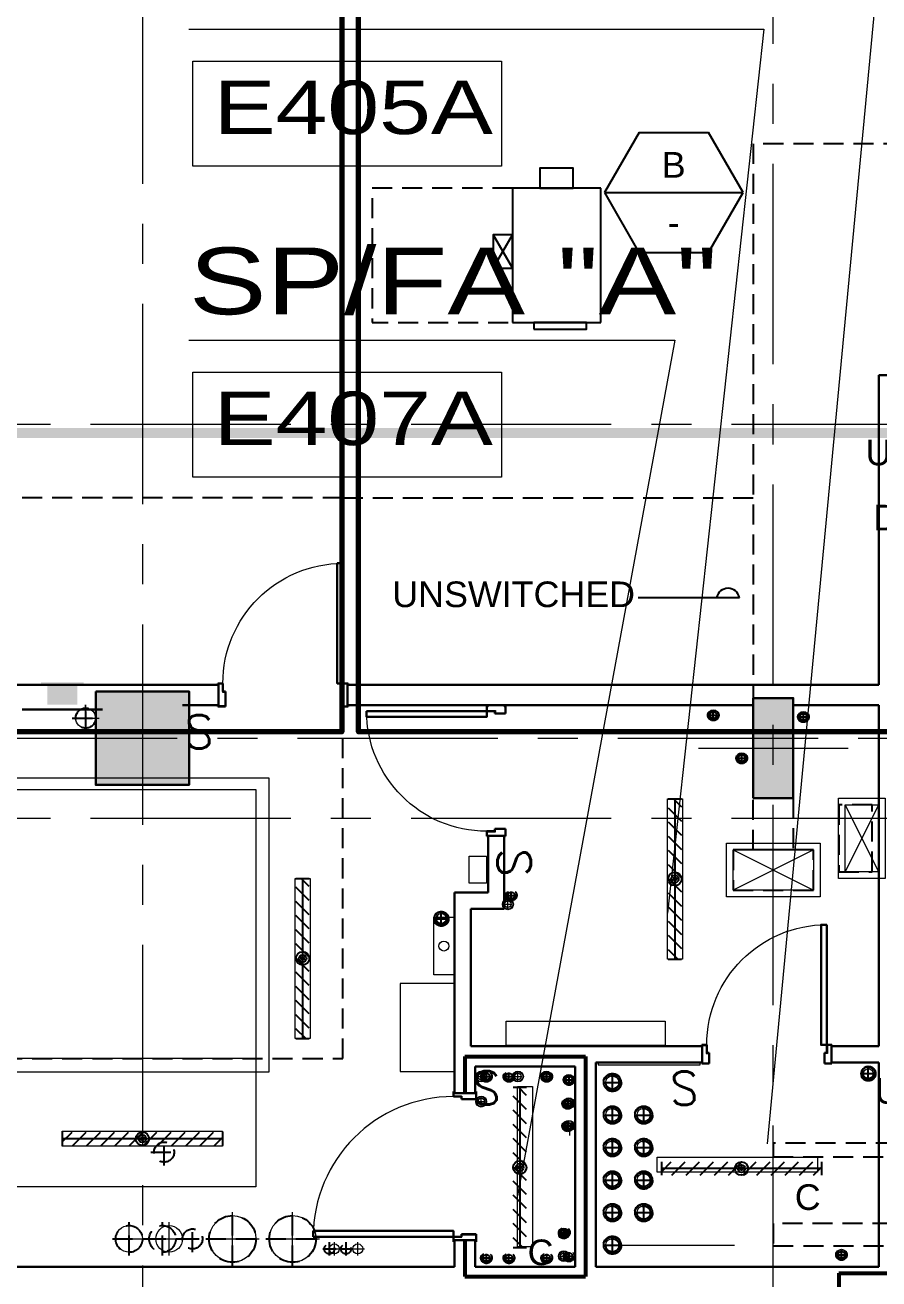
# Model space of a CAD drawing. Header units: inches. Extents: x -26500 to 0, y -3347 to 2257.
# Drawn here: x -23616.2 to -23360.4, y 765.2 to 1140.7 of the extents above; entities that cross this region are included whole.
import ezdxf
from ezdxf.enums import TextEntityAlignment as Align

# ---------------------------------------------------------------- set-up
doc = ezdxf.new("R2010")
doc.units = ezdxf.units.IN
doc.header["$LTSCALE"] = 48
doc.header["$MEASUREMENT"] = 0
for name, pattern in [('A104$0$CENTER', [2, 1.25, -0.25, 0.25, -0.25]), ('DASHED2', [0.375, 0.25, -0.125]), ('HIDDEN2', [0.1875, 0.125, -0.0625]), ('NB - 5th floor_plan$0$HIDDEN2', [0.1875, 0.125, -0.0625])]:
    doc.linetypes.add(name, pattern=pattern)
for name, color, linetype in [('A-Detl-Iden', 3, 'Continuous'), ('A104$0$A-ANNO-PATT-1-12', 8, 'Continuous'), ('A104$0$A-ANNO-PATT-1-5', 8, 'Continuous'), ('A104$0$A-AREA-IDEN', 8, 'Continuous'), ('A104$0$A-COLS-COL1-5', 8, 'Continuous'), ('A104$0$A-DOOR', 8, 'Continuous'), ('A104$0$A-DOOR-FRAM', 8, 'Continuous'), ('A104$0$A-EQPM-FEC', 8, 'Continuous'), ('A104$0$A-FLOR-CURB', 8, 'Continuous'), ('A104$0$A-FLOR-OPENING', 8, 'Continuous'), ('A104$0$A-FLOR-SLAB', 8, 'Continuous'), ('A104$0$A-FLOR-SLEEVE', 8, 'Continuous'), ('A104$0$A-GRID-COLS', 8, 'Continuous'), ('A104$0$A-GRID-GRDP0-15', 8, 'Continuous'), ('A104$0$A-PLYWOOD', 8, 'Continuous'), ('A104$0$A-WALL-FULL-INTR', 8, 'Continuous'), ('A104$0$bc104 - A-WALL-FIRE', 8, 'Continuous'), ('A104$0$E-POWER-PNL', 8, 'Continuous'), ('A104$0$E-RISER-SLEEVE', 8, 'Continuous'), ('A104$0$F-PROT-ALRM', 8, 'Continuous'), ('A104$0$M-CONC-PAD', 8, 'Continuous'), ('A104$0$M-HVAC', 8, 'Continuous'), ('A604$0$A-COLS-COL1-12', 8, 'Continuous'), ('A604$0$A-FLOR-OPENING', 8, 'Continuous'), ('A604$0$A-FLOR-SLEEVE', 8, 'Continuous'), ('A604$0$br604_br604 - E-Lite', 3, 'Continuous'), ('CLEAR', 1, 'HIDDEN2'), ('E-FIRE', 234, 'Continuous'), ('E-Lite', 53, 'Continuous'), ('E-Lite-Emer', 13, 'Continuous'), ('E-Lite-Swch @ 96', 53, 'Continuous'), ('E-Powr-Circ', 232, 'Continuous'), ('E-TEXT', 6, 'Continuous'), ('G-Anno', 6, 'Continuous'), ('HAEQUIP', 94, 'Continuous'), ('M-HVAC-blck', 6, 'Continuous'), ('M-HVAC-EQPM-FPTD', 94, 'Continuous'), ('M-HVAC-TEXT', 6, 'Continuous'), ('NB - 5th floor_plan$0$stcbeams', 1, 'NB - 5th floor_plan$0$HIDDEN2'), ('NB - 5th floor_plan$0$STCCOLS1', 1, 'NB - 5th floor_plan$0$HIDDEN2'), ('NB - 5th floor_plan$0$STDROPS', 1, 'NB - 5th floor_plan$0$HIDDEN2'), ('NB - 5th floor_plan$0$STSLABEDGE', 1, 'NB - 5th floor_plan$0$HIDDEN2'), ('NB - 5th floor_plan$0$STWETSTACK', 1, 'NB - 5th floor_plan$0$HIDDEN2'), ('XREF', 7, 'Continuous')]:
    doc.layers.add(name, color=color, linetype=linetype)
doc.layers.add('E-Fire-Covr', color=240, linetype='Continuous', lineweight=70, plot=False)
doc.styles.add('A104$0$Arial', font='arial.ttf', dxfattribs={"height": 0.076839})
doc.styles.add('A104$0$style-Arial', font='arial.ttf')
doc.styles.add('M08', font='arial.ttf', dxfattribs={"height": 7.68})
doc.styles.add('MAMEP ANNO', font='arial.ttf', dxfattribs={"height": 0.101562})
doc.styles.get("Standard").update_dxf_attribs({"font": 'simplex.shx'})

# ---------------------------------------------------------------- blocks, each defined once
blk = doc.blocks.new('A104')
at = {"layer": 'A104$0$A-EQPM-FEC', "lineweight": 13}
blk.add_hatch(color=256, dxfattribs=at).paths.add_polyline_path([(-23609.5236, 937.1574), (-23609.5236, 943.1574), (-23611.3986, 943.1574), (-23611.3986, 943.9074), (-23598.6486, 943.9074), (-23598.6486, 943.1574), (-23600.5236, 943.1574), (-23600.5236, 937.1574)])
at = {"layer": 'A104$0$A-ANNO-PATT-1-12', "lineweight": 30}
blk.add_solid([(-23386.0364, 909.1574), (-23386.0364, 939.1574), (-23398.0364, 909.1574), (-23398.0364, 939.1574)], dxfattribs=at)
at = {"layer": 'A104$0$A-ANNO-PATT-1-5', "lineweight": 30, "extrusion": (0, 0, -1)}
blk.add_solid([(23595.0236, 941.1574), (23567.0236, 941.1574), (23595.0236, 913.1574), (23567.0236, 913.1574)], dxfattribs=at)
at = {"layer": 'A104$0$A-AREA-IDEN', "lineweight": 13}
for p, q in [((-23567.0737, 1139.502, 0.2066), (-23410.8926, 1139.502, 0.2066)), ((-23567.0737, 1046.3437, 0.2066), (-23421.5321, 1046.3437, 0.2066))]:
    blk.add_line(p, q, dxfattribs=at)
at = {"layer": 'A104$0$A-AREA-IDEN', "lineweight": 0}
blk.add_line((-23421.5321, 1046.3437, 0.2066), (-23468.6698, 790.0692, 0.2066), dxfattribs=at)
at = {"layer": 'A104$0$A-AREA-IDEN', "lineweight": 0, "elevation": 0.2066, "flags": 128}
for points in [[(-23421.5321, 1233.5393), (-23353.4468, 1233.5393), (-23393.9075, 805.6001)], [(-23410.8926, 1139.502), (-23394.8812, 1139.5163), (-23423.755, 874.7674)]]:
    blk.add_lwpolyline(points, dxfattribs=at)
at = {"layer": 'A104$0$A-AREA-IDEN', "lineweight": 13}
for points in [[(-23565.8739, 1129.9853, 0.2066), (-23473.4359, 1129.9853, 0.2066), (-23473.4359, 1098.4557, 0.2066), (-23565.8739, 1098.4557, 0.2066)], [(-23565.8739, 1036.827, 0.2066), (-23473.4359, 1036.827, 0.2066), (-23473.4359, 1005.2975, 0.2066), (-23565.8739, 1005.2975, 0.2066)]]:
    blk.add_3dface(points, dxfattribs=at)
at = {"layer": 'A104$0$A-COLS-COL1-5', "lineweight": 30}
blk.add_3dface([(-23595.0236, 941.1574), (-23567.0236, 941.1574), (-23567.0236, 913.1574), (-23595.0236, 913.1574)], dxfattribs=at)
at = {"layer": 'A104$0$A-DOOR', "lineweight": 0, "extrusion": (0, 0, -1)}
for centre, start, end in [((23520.924, 943.5322), 0, 90), ((23477.8691, 935.2843), 270, 0), ((23375.9727, 835.2821), 0, 90)]:
    blk.add_arc(centre, 36, start, end, dxfattribs=at)
at = {"layer": 'A104$0$A-DOOR', "lineweight": 0}
blk.add_arc((-23487.8688, 777.7843), 42, 90, 180, dxfattribs=at)
at = {"layer": 'A104$0$A-DOOR', "lineweight": 30}
for points in [[(-23520.924, 979.5322), (-23522.674, 979.5322), (-23522.674, 943.5322), (-23520.924, 943.5322)], [(-23513.8691, 935.2843), (-23513.8691, 933.5343), (-23477.8691, 933.5343), (-23477.8691, 935.2843)], [(-23375.9727, 871.2821), (-23377.7227, 871.2821), (-23377.7227, 835.2821), (-23375.9727, 835.2821)], [(-23529.8688, 777.7843), (-23529.8688, 779.5343), (-23487.8688, 779.5343), (-23487.8688, 777.7843)]]:
    blk.add_3dface(points, dxfattribs=at)
at = {"layer": 'A104$0$A-DOOR-FRAM', "lineweight": 30}
for p, q in [((-23558.4253, 943.5324), (-23556.9243, 943.5324)), ((-23558.4253, 943.5324), (-23558.4253, 943.1574)), ((-23556.9243, 943.5324), (-23556.9243, 941.1102)), ((-23519.4234, 943.5324), (-23520.9243, 943.5324)), ((-23520.9243, 943.5324), (-23520.9243, 941.1102)), ((-23519.4234, 943.5324), (-23519.4234, 943.1574)), ((-23556.9243, 941.1102), (-23556.1739, 941.1102)), ((-23556.1739, 941.1102), (-23556.1739, 936.6574)), ((-23520.9243, 941.1102), (-23521.6748, 941.1102)), ((-23521.6748, 941.1102), (-23521.6748, 936.6574)), ((-23558.4253, 936.6574), (-23558.4253, 937.0324)), ((-23556.1739, 936.6574), (-23558.4253, 936.6574)), ((-23521.6748, 936.6574), (-23519.4234, 936.6574)), ((-23519.4234, 936.6574), (-23519.4234, 937.0324)), ((-23477.8693, 936.7849), (-23477.8693, 935.2839)), ((-23477.8693, 936.7849), (-23477.4943, 936.7849)), ((-23477.8693, 935.2839), (-23475.447, 935.2839)), ((-23475.447, 935.2839), (-23475.447, 934.5334)), ((-23472.2443, 936.7849), (-23472.6193, 936.7849)), ((-23472.2443, 934.5334), (-23472.2443, 936.7849)), ((-23475.447, 934.5334), (-23472.2443, 934.5334)), ((-23477.8693, 897.7829), (-23477.8693, 899.2839)), ((-23477.8693, 899.2839), (-23475.447, 899.2839)), ((-23477.8693, 897.7829), (-23477.4943, 897.7829)), ((-23475.447, 899.2839), (-23475.447, 900.0344)), ((-23475.447, 900.0344), (-23472.2443, 900.0344)), ((-23472.2443, 897.7829), (-23472.6193, 897.7829)), ((-23472.2443, 900.0344), (-23472.2443, 897.7829)), ((-23413.4741, 835.2822), (-23411.9731, 835.2822)), ((-23413.4741, 835.2822), (-23413.4741, 834.9072)), ((-23411.9731, 835.2822), (-23411.9731, 832.86)), ((-23374.4721, 835.2822), (-23375.9731, 835.2822)), ((-23375.9731, 835.2822), (-23375.9731, 832.86)), ((-23374.4721, 835.2822), (-23374.4721, 834.9072)), ((-23413.4741, 829.6605), (-23413.4741, 830.0355)), ((-23411.9731, 832.86), (-23411.2226, 832.86)), ((-23411.2226, 832.86), (-23411.2226, 829.6605)), ((-23375.9731, 832.86), (-23376.7236, 832.86)), ((-23376.7236, 832.86), (-23376.7236, 829.6572)), ((-23374.4721, 829.6572), (-23374.4721, 830.0322)), ((-23411.2226, 829.6605), (-23413.4741, 829.6605)), ((-23376.7236, 829.6572), (-23374.4721, 829.6572)), ((-23487.869, 821.2857), (-23487.869, 819.7847)), ((-23487.869, 821.2857), (-23487.494, 821.2857)), ((-23487.869, 819.7847), (-23485.4467, 819.7847)), ((-23485.4467, 819.7847), (-23485.4467, 819.0342)), ((-23485.4467, 819.0342), (-23480.994, 819.0342)), ((-23480.994, 821.2857), (-23481.369, 821.2857)), ((-23480.994, 819.0342), (-23480.994, 821.2857)), ((-23487.869, 776.2837), (-23487.869, 777.7847)), ((-23487.869, 777.7847), (-23485.4467, 777.7847)), ((-23485.4467, 777.7847), (-23485.4467, 778.5352)), ((-23485.4467, 778.5352), (-23480.994, 778.5352)), ((-23480.994, 778.5352), (-23480.994, 776.2837)), ((-23487.869, 776.2837), (-23487.494, 776.2837)), ((-23480.994, 776.2837), (-23481.369, 776.2837))]:
    blk.add_line(p, q, dxfattribs=at)
at = {"layer": 'A104$0$A-DOOR-FRAM', "lineweight": 13}
for p, q in [((-23558.4253, 943.1574), (-23558.2752, 943.1574)), ((-23558.2752, 943.3823), (-23557.0744, 943.3823)), ((-23558.2752, 943.3823), (-23558.2752, 943.1574)), ((-23557.0744, 943.3823), (-23557.0744, 940.9601)), ((-23519.5735, 943.3823), (-23520.7742, 943.3823)), ((-23520.7742, 943.3823), (-23520.7742, 940.9601)), ((-23519.5735, 943.3823), (-23519.5735, 943.1574)), ((-23519.4234, 943.1574), (-23519.5735, 943.1574)), ((-23557.0744, 940.9601), (-23556.324, 940.9601)), ((-23556.324, 940.9601), (-23556.324, 936.8075)), ((-23520.7742, 940.9601), (-23521.5247, 940.9601)), ((-23521.5247, 940.9601), (-23521.5247, 936.8075)), ((-23558.2752, 937.0324), (-23558.4253, 937.0324)), ((-23558.2752, 936.8075), (-23558.2752, 937.0324)), ((-23556.324, 936.8075), (-23558.2752, 936.8075)), ((-23521.5247, 936.8075), (-23519.5735, 936.8075)), ((-23519.5735, 936.8075), (-23519.5735, 937.0324)), ((-23519.5735, 937.0324), (-23519.4234, 937.0324)), ((-23477.7192, 936.6348), (-23477.7192, 935.434)), ((-23477.7192, 936.6348), (-23477.4943, 936.6348)), ((-23477.7192, 935.434), (-23475.2969, 935.434)), ((-23477.4943, 936.7849), (-23477.4943, 936.6348)), ((-23475.2969, 935.434), (-23475.2969, 934.6835)), ((-23472.6193, 936.6348), (-23472.6193, 936.7849)), ((-23472.3944, 936.6348), (-23472.6193, 936.6348)), ((-23472.3944, 934.6835), (-23472.3944, 936.6348)), ((-23475.2969, 934.6835), (-23472.3944, 934.6835)), ((-23477.7192, 897.933), (-23477.7192, 899.1338)), ((-23477.7192, 899.1338), (-23475.2969, 899.1338)), ((-23477.7192, 897.933), (-23477.4943, 897.933)), ((-23477.4943, 897.7829), (-23477.4943, 897.933)), ((-23475.2969, 899.1338), (-23475.2969, 899.8843)), ((-23475.2969, 899.8843), (-23472.3944, 899.8843)), ((-23472.3944, 897.933), (-23472.6193, 897.933)), ((-23472.6193, 897.933), (-23472.6193, 897.7829)), ((-23472.3944, 899.8843), (-23472.3944, 897.933)), ((-23413.4741, 834.9072), (-23413.324, 834.9072)), ((-23413.324, 835.1321), (-23412.1232, 835.1321)), ((-23413.324, 835.1321), (-23413.324, 834.9072)), ((-23412.1232, 835.1321), (-23412.1232, 832.7099)), ((-23374.6222, 835.1321), (-23375.823, 835.1321)), ((-23375.823, 835.1321), (-23375.823, 832.7099)), ((-23374.6222, 835.1321), (-23374.6222, 834.9072)), ((-23374.4721, 834.9072), (-23374.6222, 834.9072)), ((-23413.324, 830.0355), (-23413.4741, 830.0355)), ((-23413.324, 829.8106), (-23413.324, 830.0355)), ((-23412.1232, 832.7099), (-23411.3727, 832.7099)), ((-23411.3727, 832.7099), (-23411.3727, 829.8106)), ((-23375.823, 832.7099), (-23376.5735, 832.7099)), ((-23376.5735, 832.7099), (-23376.5735, 829.8073)), ((-23374.6222, 829.8073), (-23374.6222, 830.0322)), ((-23374.6222, 830.0322), (-23374.4721, 830.0322)), ((-23411.3727, 829.8106), (-23413.324, 829.8106)), ((-23376.5735, 829.8073), (-23374.6222, 829.8073)), ((-23487.7189, 821.1356), (-23487.7189, 819.9348)), ((-23487.7189, 821.1356), (-23487.494, 821.1356)), ((-23487.7189, 819.9348), (-23485.2966, 819.9348)), ((-23487.494, 821.2857), (-23487.494, 821.1356)), ((-23485.2966, 819.9348), (-23485.2966, 819.1843)), ((-23485.2966, 819.1843), (-23481.1441, 819.1843)), ((-23481.369, 821.1356), (-23481.369, 821.2857)), ((-23481.1441, 821.1356), (-23481.369, 821.1356)), ((-23481.1441, 819.1843), (-23481.1441, 821.1356)), ((-23487.7189, 776.4338), (-23487.7189, 777.6346)), ((-23487.7189, 777.6346), (-23485.2966, 777.6346)), ((-23485.2966, 777.6346), (-23485.2966, 778.3851)), ((-23485.2966, 778.3851), (-23481.1441, 778.3851)), ((-23481.1441, 778.3851), (-23481.1441, 776.4338)), ((-23487.7189, 776.4338), (-23487.494, 776.4338)), ((-23487.494, 776.2837), (-23487.494, 776.4338)), ((-23481.1441, 776.4338), (-23481.369, 776.4338)), ((-23481.369, 776.4338), (-23481.369, 776.2837))]:
    blk.add_line(p, q, dxfattribs=at)
at = {"layer": 'A104$0$A-EQPM-FEC', "lineweight": 13}
blk.add_line((-23598.6486, 943.1574), (-23611.3986, 943.1574), dxfattribs=at)
at = {"layer": 'A104$0$A-FLOR-CURB', "lineweight": 0}
for points in [[(-23372.5236, 909.1574), (-23358.5236, 909.1574), (-23358.5236, 885.1574), (-23372.5236, 885.1574)], [(-23406.0337, 895.6574), (-23378.0337, 895.6574), (-23378.0337, 879.6574), (-23406.0337, 879.6574)]]:
    blk.add_3dface(points, dxfattribs=at)
at = {"layer": 'A104$0$A-FLOR-OPENING', "lineweight": 0}
for points in [[(-23370.5236, 907.1574), (-23360.5236, 907.1574), (-23360.5236, 887.1574), (-23370.5236, 887.1574)], [(-23404.0337, 893.6574), (-23380.0337, 893.6574), (-23380.0337, 881.6574), (-23404.0337, 881.6574)]]:
    blk.add_3dface(points, dxfattribs=at)
at = {"layer": 'A104$0$A-FLOR-SLAB', "lineweight": 0}
for p, q in [((-23370.5236, 907.1574), (-23360.5236, 887.1574)), ((-23360.5236, 907.1574), (-23370.5236, 887.1574)), ((-23404.0337, 893.6574), (-23380.0337, 881.6574)), ((-23380.0337, 893.6574), (-23404.0337, 881.6574))]:
    blk.add_line(p, q, dxfattribs=at)
at = {"layer": 'A104$0$A-FLOR-SLEEVE', "lineweight": 0}
for p, q in [((-23598.0236, 929.1574), (-23598.0236, 937.1574)), ((-23602.0236, 933.1574), (-23594.0236, 933.1574)), ((-23554.0236, 769.1574), (-23554.0236, 785.1574)), ((-23536.0236, 769.1574), (-23536.0236, 785.1574)), ((-23585.0236, 772.1574), (-23585.0236, 782.1574)), ((-23573.0236, 772.1574), (-23573.0236, 782.1574)), ((-23590.0236, 777.1574), (-23580.0236, 777.1574)), ((-23578.0236, 777.1574), (-23568.0236, 777.1574)), ((-23562.0236, 777.1574), (-23546.0236, 777.1574)), ((-23544.0236, 777.1574), (-23528.0236, 777.1574)), ((-23525.5236, 774.1574), (-23521.5236, 774.1574)), ((-23523.5236, 772.1574), (-23523.5236, 776.1574)), ((-23518.5236, 774.1574), (-23514.5236, 774.1574)), ((-23516.5236, 772.1574), (-23516.5236, 776.1574))]:
    blk.add_line(p, q, dxfattribs=at)
at = {"layer": 'A104$0$A-FLOR-SLEEVE', "lineweight": 13}
for centre, radius in [((-23598.0236, 933.1574), 3), ((-23554.0236, 777.1574), 7), ((-23536.0236, 777.1574), 7), ((-23585.0236, 777.1574), 4), ((-23573.0236, 777.1574), 4), ((-23523.5236, 774.1574), 1.5), ((-23516.5236, 774.1574), 1.5)]:
    blk.add_circle(centre, radius, dxfattribs=at)
at = {"layer": 'A104$0$A-GRID-COLS', "lineweight": 0}
blk.add_line((-23414.4628, 924.1574), (-23369.61, 924.1574), dxfattribs=at)
at = {"layer": 'A104$0$A-GRID-GRDP0-15', "linetype": 'A104$0$CENTER', "lineweight": 0}
for p, q in [((-23581.0236, 2113.2362), (-23581.0236, -676.9052)), ((-23392.0337, 367.1574), (-23392.0337, 2113.2362)), ((-23884.5631, 1021.1697), (-20452.7577, 1021.1697)), ((-24110.5721, 927.1574), (-20437.5384, 927.1574)), ((-23884.5631, 903.1574), (-20364.9322, 903.1574))]:
    blk.add_line(p, q, dxfattribs=at)
at = {"layer": 'A104$0$A-GRID-GRDP0-15', "lineweight": 0, "flags": 128}
blk.add_lwpolyline([(-23440.2367, 775.2725), (-23438.2367, 775.2725), (-23403.6996, 775.2725)], dxfattribs=at)
at = {"layer": 'A104$0$A-PLYWOOD', "lineweight": 13}
blk.add_3dface([(-23444.5368, 829.2876), (-23413.9273, 829.2876), (-23413.9273, 830.0376), (-23444.5368, 830.0376)], dxfattribs=at)
at = {"layer": 'A104$0$A-WALL-FULL-INTR', "lineweight": 30}
for p, q in [((-23360.3986, 1035.9197), (-23360.3986, 943.1574)), ((-23360.3986, 1035.9197), (-23352.2736, 1035.9197)), ((-23558.2752, 943.1574), (-23747.301, 943.1574)), ((-23558.2752, 937.0324), (-23558.2752, 943.1574)), ((-23360.3986, 943.1574), (-23519.5735, 943.1574)), ((-23519.5735, 937.0324), (-23519.5735, 943.1574)), ((-23593.0238, 935.7824), (-23617.0236, 935.7824)), ((-23558.2752, 937.0324), (-23569.0238, 937.0324)), ((-23398.0364, 937.0324), (-23519.5735, 937.0324)), ((-23360.3986, 937.0324), (-23386.0364, 937.0324)), ((-23360.3986, 937.0324), (-23360.3986, 834.9075)), ((-23477.4943, 897.933), (-23477.4943, 880.9216)), ((-23472.6193, 897.933), (-23477.4943, 897.933)), ((-23472.6193, 897.933), (-23472.6193, 876.0466)), ((-23477.4943, 880.9216), (-23487.4943, 880.9216)), ((-23487.4943, 880.9216), (-23487.4943, 820.7857)), ((-23482.6222, 876.0466), (-23482.6222, 834.9097)), ((-23472.6193, 876.0466), (-23482.6222, 876.0466)), ((-23413.324, 834.9097), (-23482.6222, 834.9097)), ((-23413.324, 830.0376), (-23413.324, 834.9097)), ((-23360.3986, 834.9075), (-23374.6222, 834.9088)), ((-23374.6222, 830.0341), (-23374.6222, 834.9088)), ((-23445.237, 768.7847), (-23445.2367, 830.0376)), ((-23413.324, 830.0376), (-23445.2367, 830.0376)), ((-23360.3986, 830.0294), (-23374.6222, 830.0341)), ((-23360.3986, 830.0294), (-23360.3986, 768.7847)), ((-23451.3619, 828.7847), (-23481.369, 828.7847)), ((-23481.369, 828.7847), (-23481.369, 820.7857)), ((-23451.3619, 769.2682), (-23451.3617, 828.7847)), ((-23487.4943, 820.7857), (-23481.369, 820.7857)), ((-23451.3619, 777.4657), (-23451.3619, 768.7847)), ((-23487.4943, 776.7837), (-23487.4943, 768.7847)), ((-23487.4943, 776.7837), (-23481.369, 776.7837)), ((-23481.369, 776.7837), (-23481.369, 768.7847)), ((-23487.4943, 768.7847), (-23720.6913, 768.7847)), ((-23451.3619, 768.7847), (-23481.369, 768.7847)), ((-23445.2369, 768.7847), (-23360.3986, 768.7847))]:
    blk.add_line(p, q, dxfattribs=at)
at = {"layer": 'A104$0$bc104 - A-WALL-FIRE', "lineweight": 53}
for p, q in [((-23484.4316, 831.8462), (-23448.2994, 831.8462)), ((-23484.4316, 831.8462), (-23484.4316, 820.7857)), ((-23448.2994, 831.8462), (-23448.2994, 765.8991)), ((-23484.4316, 776.7837), (-23484.4316, 765.8991)), ((-23372.3534, 766.9097), (-23372.3534, 716.5705)), ((-23372.3534, 766.9097), (-23351.8884, 766.9097)), ((-23484.4316, 765.8991), (-23448.2994, 765.8991))]:
    blk.add_line(p, q, dxfattribs=at)
at = {"layer": 'A104$0$E-POWER-PNL', "lineweight": 13}
blk.add_3dface([(-23424.4012, 835.1213), (-23472.0237, 835.1213), (-23472.0237, 842.3765), (-23424.4012, 842.3765)], dxfattribs=at)
at = {"layer": 'A104$0$E-RISER-SLEEVE', "lineweight": 0}
for p, q in [((-23410.0128, 932.8459), (-23410.0128, 935.219)), ((-23411.1994, 934.0324), (-23408.8263, 934.0324)), ((-23384.1994, 933.5324), (-23381.8263, 933.5324)), ((-23383.0128, 932.3459), (-23383.0128, 934.719)), ((-23402.6779, 921.1574), (-23400.3048, 921.1574)), ((-23401.4914, 919.9709), (-23401.4914, 922.3439)), ((-23491.5354, 871.1574), (-23491.5354, 875.1574)), ((-23472.722, 877.4074), (-23470.3489, 877.4074)), ((-23471.5354, 876.2209), (-23471.5354, 878.5939)), ((-23493.5354, 873.1574), (-23489.5354, 873.1574)), ((-23479.5354, 824.6076), (-23479.5354, 826.9807)), ((-23468.5354, 824.6076), (-23468.5354, 826.9807)), ((-23460.0354, 824.6076), (-23460.0354, 826.9807)), ((-23440.2367, 821.5225), (-23440.2367, 826.5225)), ((-23365.5802, 826.6672), (-23361.5802, 826.6672)), ((-23363.5802, 824.6672), (-23363.5802, 828.6672)), ((-23480.722, 825.7941), (-23478.3489, 825.7941)), ((-23469.722, 825.7941), (-23467.3489, 825.7941)), ((-23461.222, 825.7941), (-23458.8489, 825.7941)), ((-23454.472, 824.7941), (-23452.0989, 824.7941)), ((-23453.2854, 823.6076), (-23453.2854, 825.9807)), ((-23442.7367, 824.0225), (-23437.7367, 824.0225)), ((-23479.5354, 817.1076), (-23479.5354, 819.4807)), ((-23453.2854, 816.6076), (-23453.2854, 818.9807)), ((-23480.722, 818.2941), (-23478.3489, 818.2941)), ((-23454.472, 817.7941), (-23452.0989, 817.7941)), ((-23440.2367, 811.7725), (-23440.2367, 816.7725)), ((-23430.8617, 811.7725), (-23430.8617, 816.7725)), ((-23453.2854, 809.8576), (-23453.2854, 812.2307)), ((-23442.7367, 814.2725), (-23437.7367, 814.2725)), ((-23433.3617, 814.2725), (-23428.3617, 814.2725)), ((-23454.472, 811.0441), (-23452.0989, 811.0441)), ((-23442.7367, 804.5225), (-23437.7367, 804.5225)), ((-23440.2367, 802.0225), (-23440.2367, 807.0225)), ((-23433.3617, 804.5225), (-23428.3617, 804.5225)), ((-23430.8617, 802.0225), (-23430.8617, 807.0225)), ((-23440.2367, 792.2725), (-23440.2367, 797.2725)), ((-23430.8617, 792.2725), (-23430.8617, 797.2725)), ((-23442.7367, 794.7725), (-23437.7367, 794.7725)), ((-23433.3617, 794.7725), (-23428.3617, 794.7725)), ((-23442.7367, 785.0225), (-23437.7367, 785.0225)), ((-23440.2367, 782.5225), (-23440.2367, 787.5225)), ((-23433.3617, 785.0225), (-23428.3617, 785.0225)), ((-23430.8617, 782.5225), (-23430.8617, 787.5225)), ((-23455.972, 778.7479), (-23453.5989, 778.7479)), ((-23454.7854, 777.5614), (-23454.7854, 779.9345)), ((-23440.2367, 772.7725), (-23440.2367, 777.7725)), ((-23442.7367, 775.2725), (-23437.7367, 775.2725)), ((-23455.972, 771.9979), (-23453.5989, 771.9979)), ((-23454.7854, 770.8114), (-23454.7854, 773.1845)), ((-23372.7982, 772.4074), (-23370.4252, 772.4074)), ((-23371.6117, 771.2209), (-23371.6117, 773.5939))]:
    blk.add_line(p, q, dxfattribs=at)
for centre, radius in [((-23410.0128, 934.0324), 1.6299), ((-23410.0128, 934.0324), 1.4533), ((-23383.0128, 933.5324), 1.6299), ((-23383.0128, 933.5324), 1.4533), ((-23401.4914, 921.1574), 1.6299), ((-23401.4914, 921.1574), 1.4533), ((-23471.5354, 877.4074), 1.6299), ((-23471.5354, 877.4074), 1.4533), ((-23491.5354, 873.1574), 2.187), ((-23491.5354, 873.1574), 2.0118), ((-23479.5354, 825.7941), 1.6299), ((-23479.5354, 825.7941), 1.4533), ((-23468.5354, 825.7941), 1.6299), ((-23468.5354, 825.7941), 1.4533), ((-23460.0354, 825.7941), 1.6299), ((-23460.0354, 825.7941), 1.4533), ((-23453.2854, 824.7941), 1.6299), ((-23440.2367, 824.0225), 2.685), ((-23440.2367, 824.0225), 2.5217), ((-23363.5802, 826.6672), 2.187), ((-23363.5802, 826.6672), 2.0118), ((-23453.2854, 824.7941), 1.4533), ((-23479.5354, 818.2941), 1.6299), ((-23479.5354, 818.2941), 1.4533), ((-23453.2854, 817.7941), 1.6299), ((-23453.2854, 817.7941), 1.4533), ((-23440.2367, 814.2725), 2.685), ((-23440.2367, 814.2725), 2.5217), ((-23430.8617, 814.2725), 2.685), ((-23430.8617, 814.2725), 2.5217), ((-23453.2854, 811.0441), 1.6299), ((-23453.2854, 811.0441), 1.4533), ((-23440.2367, 804.5225), 2.685), ((-23440.2367, 804.5225), 2.5217), ((-23430.8617, 804.5225), 2.685), ((-23430.8617, 804.5225), 2.5217), ((-23440.2367, 794.7725), 2.685), ((-23440.2367, 794.7725), 2.5217), ((-23430.8617, 794.7725), 2.685), ((-23430.8617, 794.7725), 2.5217), ((-23440.2367, 785.0225), 2.685), ((-23440.2367, 785.0225), 2.5217), ((-23430.8617, 785.0225), 2.685), ((-23430.8617, 785.0225), 2.5217), ((-23454.7854, 778.7479), 1.6299), ((-23454.7854, 778.7479), 1.4533), ((-23440.2367, 775.2725), 2.685), ((-23440.2367, 775.2725), 2.5217), ((-23371.6117, 772.4074), 1.6299), ((-23371.6117, 772.4074), 1.4533), ((-23454.7854, 771.9979), 1.6299), ((-23454.7854, 771.9979), 1.4533)]:
    blk.add_circle(centre, radius, dxfattribs=at)
at = {"layer": 'A104$0$E-RISER-SLEEVE', "lineweight": 13}
for centre, radius in [((-23410.0128, 934.0324), 1), ((-23383.0128, 933.5324), 1), ((-23401.4914, 921.1574), 1), ((-23471.5354, 877.4074), 1), ((-23491.5354, 873.1574), 1.5), ((-23479.5354, 825.7941), 1), ((-23468.5354, 825.7941), 1), ((-23460.0354, 825.7941), 1), ((-23363.5802, 826.6672), 1.5), ((-23453.2854, 824.7941), 1), ((-23440.2367, 824.0225), 2), ((-23479.5354, 818.2941), 1), ((-23453.2854, 817.7941), 1), ((-23440.2367, 814.2725), 2), ((-23430.8617, 814.2725), 2), ((-23453.2854, 811.0441), 1), ((-23440.2367, 804.5225), 2), ((-23430.8617, 804.5225), 2), ((-23440.2367, 794.7725), 2), ((-23430.8617, 794.7725), 2), ((-23440.2367, 785.0225), 2), ((-23430.8617, 785.0225), 2), ((-23454.7854, 778.7479), 1), ((-23440.2367, 775.2725), 2), ((-23454.7854, 771.9979), 1), ((-23371.6117, 772.4074), 1)]:
    blk.add_circle(centre, radius, dxfattribs=at)
at = {"layer": 'A104$0$F-PROT-ALRM', "lineweight": 0}
blk.add_line((-23453.0352, 809.5873), (-23453.0352, 808.1783), dxfattribs=at)
at = {"layer": 'A104$0$M-CONC-PAD', "lineweight": 0}
blk.add_3dface([(-23543.0824, 915.1574), (-23742.0824, 915.1574), (-23742.0824, 827.1574), (-23543.0824, 827.1574)], dxfattribs=at)
at = {"layer": 'A104$0$M-HVAC', "lineweight": 0}
for p, q in [((-23547.0824, 831.1574), (-23547.0824, 792.8039)), ((-23547.0824, 792.8039), (-23737.6534, 792.8039))]:
    blk.add_line(p, q, dxfattribs=at)
blk.add_circle((-23490.7134, 864.8918), 1.5, dxfattribs=at)
at = {"layer": 'A104$0$M-HVAC', "lineweight": 13}
for points in [[(-23737.6534, 911.8039), (-23547.0824, 911.8039), (-23547.0824, 831.1574), (-23737.6534, 831.1574)], [(-23487.5364, 853.6762), (-23503.8364, 853.6762), (-23503.8364, 827.2762), (-23487.5364, 827.2762)]]:
    blk.add_3dface(points, dxfattribs=at)
at = {"layer": 'A104$0$M-HVAC', "lineweight": 0}
for points in [[(-23483.1732, 891.8153), (-23477.9232, 891.8153), (-23477.9232, 883.6903), (-23483.1732, 883.6903)], [(-23493.7134, 873.4876), (-23487.7134, 873.4876), (-23487.7134, 856.296), (-23493.7134, 856.296)]]:
    blk.add_3dface(points, dxfattribs=at)
at = {"layer": 'A104$0$A-AREA-IDEN', "lineweight": 13, "style": 'A104$0$style-Arial', "width": 1.246875}
for s, p in [('E405A', (-23559.6898, 1108.0985, 0.2066)), ('E407A', (-23559.6898, 1014.9402, 0.2066))]:
    blk.add_text(s, height=16, dxfattribs=at).set_placement(p)
at = {"layer": 'A104$0$A-AREA-IDEN', "lineweight": 13, "insert": (-23567.0747, 1053.8227, 0.2066), "char_height": 19.999996, "attachment_point": 7, "line_spacing_factor": 0.6, "style": 'A104$0$Arial'}
blk.add_mtext('\\H1x;\\W1.24688;SP/FA "A"', dxfattribs=at)
blk = doc.blocks.new('NB - 5th floor_plan')
at = {"layer": 'NB - 5th floor_plan$0$stcbeams', "color": 1, "linetype": 'NB - 5th floor_plan$0$HIDDEN2'}
blk.add_lwpolyline([(-23398.0364, 909.1574), (-23386.0364, 909.1574), (-23386.0364, 893.6574), (-23398.0364, 893.6574)], close=True, dxfattribs=at)
for points in [[(-23355.352, 805.7948), (-23392.0739, 805.7948), (-23392.0739, 801.7732), (-23232.2736, 801.7732)], [(-23212.2736, 781.7732), (-23392.0337, 781.7732), (-23392.0337, 775.0729), (-23212.2736, 775.0729)]]:
    blk.add_lwpolyline(points, dxfattribs=at)
at = {"layer": 'NB - 5th floor_plan$0$STCCOLS1', "color": 1, "linetype": 'NB - 5th floor_plan$0$HIDDEN2'}
for points in [[(-23595.0236, 941.1574), (-23567.0236, 941.1574), (-23567.0236, 913.1574), (-23595.0236, 913.1574)], [(-23398.0364, 909.1574), (-23386.0364, 909.1574), (-23386.0364, 939.1574), (-23398.0364, 939.1574)]]:
    blk.add_lwpolyline(points, close=True, dxfattribs=at)
at = {"layer": 'NB - 5th floor_plan$0$STDROPS', "color": 1, "linetype": 'NB - 5th floor_plan$0$HIDDEN2'}
for p, q in [((-23137.0236, 1105.1697), (-23398.0364, 1105.1697)), ((-23398.0364, 1105.1697), (-23398.0364, 939.162)), ((-23521.0236, 999.1574), (-23397.4112, 999.1574))]:
    blk.add_line(p, q, dxfattribs=at)
blk.add_lwpolyline([(-23641.0236, 831.1574), (-23521.0236, 831.1574), (-23521.0236, 999.1574), (-23641.0236, 999.1574)], close=True, dxfattribs=at)
at = {"layer": 'NB - 5th floor_plan$0$STSLABEDGE', "color": 1, "linetype": 'NB - 5th floor_plan$0$HIDDEN2'}
for points in [[(-23372.3986, 887.1574), (-23362.3986, 887.1574), (-23362.3986, 907.1574), (-23372.3986, 907.1574)], [(-23380.0337, 893.6574), (-23404.0337, 893.6574), (-23404.0337, 881.6574), (-23380.0337, 881.6574)]]:
    blk.add_lwpolyline(points, close=True, dxfattribs=at)
at = {"layer": 'NB - 5th floor_plan$0$STWETSTACK', "color": 1, "linetype": 'NB - 5th floor_plan$0$HIDDEN2'}
for p, q in [((-23598.0223, 929.1568, -0.0063), (-23598.0223, 937.1568, -0.0063)), ((-23410.0115, 932.8453, -0.0063), (-23410.0115, 935.2184, -0.0063)), ((-23602.0223, 933.1568, -0.0063), (-23594.0223, 933.1568, -0.0063)), ((-23411.198, 934.0318, -0.0063), (-23408.8249, 934.0318, -0.0063)), ((-23384.198, 933.5318, -0.0063), (-23381.8249, 933.5318, -0.0063)), ((-23383.0115, 932.3453, -0.0063), (-23383.0115, 934.7184, -0.0063)), ((-23402.6765, 921.1568, -0.0063), (-23400.3035, 921.1568, -0.0063)), ((-23401.49, 919.9703, -0.0063), (-23401.49, 922.3433, -0.0063)), ((-23471.7131, 880.046, -0.0063), (-23469.3401, 880.046, -0.0063)), ((-23470.5266, 878.8595, -0.0063), (-23470.5266, 881.2326, -0.0063)), ((-23493.4924, 873.0318, -0.0063), (-23489.4924, 873.0318, -0.0063)), ((-23491.4924, 871.0318, -0.0063), (-23491.4924, 875.0318, -0.0063)), ((-23477.9788, 824.607, -0.0063), (-23477.9788, 826.9801, -0.0063)), ((-23471.2107, 824.607, -0.0063), (-23471.2107, 826.9801, -0.0063)), ((-23459.9115, 824.607, -0.0063), (-23459.9115, 826.9801, -0.0063)), ((-23440.2353, 821.5219, -0.0063), (-23440.2353, 826.5219, -0.0063)), ((-23365.5788, 826.6666, -0.0063), (-23361.5788, 826.6666, -0.0063)), ((-23363.5788, 824.6666, -0.0063), (-23363.5788, 828.6666, -0.0063)), ((-23479.1654, 825.7935, -0.0063), (-23476.7923, 825.7935, -0.0063)), ((-23472.3972, 825.7935, -0.0063), (-23470.0242, 825.7935, -0.0063)), ((-23461.098, 825.7935, -0.0063), (-23458.725, 825.7935, -0.0063)), ((-23454.3972, 824.8201, -0.0063), (-23452.0242, 824.8201, -0.0063)), ((-23453.2107, 823.6336, -0.0063), (-23453.2107, 826.0066, -0.0063)), ((-23442.7353, 824.0219, -0.0063), (-23437.7353, 824.0219, -0.0063)), ((-23453.6202, 816.5233, -0.0063), (-23453.6202, 818.8964, -0.0063)), ((-23454.8067, 817.7099, -0.0063), (-23452.4336, 817.7099, -0.0063)), ((-23440.2353, 811.7719, -0.0063), (-23440.2353, 816.7719, -0.0063)), ((-23430.8603, 811.7719, -0.0063), (-23430.8603, 816.7719, -0.0063)), ((-23453.6202, 809.8226, -0.0063), (-23453.6202, 812.1956, -0.0063)), ((-23442.7353, 814.2719, -0.0063), (-23437.7353, 814.2719, -0.0063)), ((-23433.3603, 814.2719, -0.0063), (-23428.3603, 814.2719, -0.0063)), ((-23454.8067, 811.0091, -0.0063), (-23452.4336, 811.0091, -0.0063)), ((-23574.5223, 799.1568, -0.0063), (-23574.5223, 807.1568, -0.0063)), ((-23442.7353, 804.5219, -0.0063), (-23437.7353, 804.5219, -0.0063)), ((-23440.2353, 802.0219, -0.0063), (-23440.2353, 807.0219, -0.0063)), ((-23433.3603, 804.5219, -0.0063), (-23428.3603, 804.5219, -0.0063)), ((-23430.8603, 802.0219, -0.0063), (-23430.8603, 807.0219, -0.0063)), ((-23578.5223, 803.1568, -0.0063), (-23570.5223, 803.1568, -0.0063)), ((-23440.2353, 792.2719, -0.0063), (-23440.2353, 797.2719, -0.0063)), ((-23430.8603, 792.2719, -0.0063), (-23430.8603, 797.2719, -0.0063)), ((-23442.7353, 794.7719, -0.0063), (-23437.7353, 794.7719, -0.0063)), ((-23433.3603, 794.7719, -0.0063), (-23428.3603, 794.7719, -0.0063)), ((-23554.0223, 769.1568, -0.0063), (-23554.0223, 785.1568, -0.0063)), ((-23536.0223, 769.1568, -0.0063), (-23536.0223, 785.1568, -0.0063)), ((-23442.7353, 785.0219, -0.0063), (-23437.7353, 785.0219, -0.0063)), ((-23440.2353, 782.5219, -0.0063), (-23440.2353, 787.5219, -0.0063)), ((-23433.3603, 785.0219, -0.0063), (-23428.3603, 785.0219, -0.0063)), ((-23430.8603, 782.5219, -0.0063), (-23430.8603, 787.5219, -0.0063)), ((-23585.0223, 772.1568, -0.0063), (-23585.0223, 782.1568, -0.0063)), ((-23575.0223, 772.1568, -0.0063), (-23575.0223, 782.1568, -0.0063)), ((-23566.0223, 773.1568, -0.0063), (-23566.0223, 781.1568, -0.0063)), ((-23455.7968, 779.1076, -0.0063), (-23453.4238, 779.1076, -0.0063)), ((-23454.6103, 777.921, -0.0063), (-23454.6103, 780.2941, -0.0063)), ((-23440.2353, 772.7719, -0.0063), (-23440.2353, 777.7719, -0.0063)), ((-23590.0223, 777.1568, -0.0063), (-23580.0223, 777.1568, -0.0063)), ((-23580.0223, 777.1568, -0.0063), (-23570.0223, 777.1568, -0.0063)), ((-23570.0223, 777.1568, -0.0063), (-23562.0223, 777.1568, -0.0063)), ((-23562.0223, 777.1568, -0.0063), (-23546.0223, 777.1568, -0.0063)), ((-23544.0223, 777.1568, -0.0063), (-23528.0223, 777.1568, -0.0063)), ((-23527.0223, 774.1568, -0.0063), (-23523.0223, 774.1568, -0.0063)), ((-23525.0223, 772.1568, -0.0063), (-23525.0223, 776.1568, -0.0063)), ((-23522.0223, 774.1568, -0.0063), (-23518.0223, 774.1568, -0.0063)), ((-23520.0223, 772.1568, -0.0063), (-23520.0223, 776.1568, -0.0063)), ((-23442.7353, 775.2719, -0.0063), (-23437.7353, 775.2719, -0.0063)), ((-23479.1654, 771.4648, -0.0063), (-23476.7923, 771.4648, -0.0063)), ((-23477.9788, 770.2783, -0.0063), (-23477.9788, 772.6514, -0.0063)), ((-23472.3972, 771.4648, -0.0063), (-23470.0242, 771.4648, -0.0063)), ((-23471.2107, 770.2783, -0.0063), (-23471.2107, 772.6514, -0.0063)), ((-23461.098, 771.4648, -0.0063), (-23458.725, 771.4648, -0.0063)), ((-23459.9115, 770.2783, -0.0063), (-23459.9115, 772.6514, -0.0063)), ((-23454.3972, 771.9973, -0.0063), (-23452.0242, 771.9973, -0.0063)), ((-23453.2107, 770.8108, -0.0063), (-23453.2107, 773.1839, -0.0063)), ((-23372.7968, 772.4068, -0.0063), (-23370.4238, 772.4068, -0.0063)), ((-23371.6103, 771.2202, -0.0063), (-23371.6103, 773.5933, -0.0063))]:
    blk.add_line(p, q, dxfattribs=at)
for centre, radius in [((-23598.0223, 933.1568, -0.0063), 3), ((-23410.0115, 934.0318, -0.0063), 1.6299), ((-23410.0115, 934.0318, -0.0063), 1.4533), ((-23410.0115, 934.0318, -0.0063), 1), ((-23383.0115, 933.5318, -0.0063), 1.6299), ((-23383.0115, 933.5318, -0.0063), 1.4533), ((-23383.0115, 933.5318, -0.0063), 1), ((-23401.49, 921.1568, -0.0063), 1.6299), ((-23401.49, 921.1568, -0.0063), 1.4533), ((-23401.49, 921.1568, -0.0063), 1), ((-23470.5266, 880.046, -0.0063), 1.6299), ((-23470.5266, 880.046, -0.0063), 1.4533), ((-23470.5266, 880.046, -0.0063), 1), ((-23491.4924, 873.0318, -0.0063), 2.187), ((-23491.4924, 873.0318, -0.0063), 2.0118), ((-23491.4924, 873.0318, -0.0063), 1.5), ((-23477.9788, 825.7935, -0.0063), 1.6299), ((-23477.9788, 825.7935, -0.0063), 1.4533), ((-23477.9788, 825.7935, -0.0063), 1), ((-23471.2107, 825.7935, -0.0063), 1.6299), ((-23471.2107, 825.7935, -0.0063), 1.4533), ((-23471.2107, 825.7935, -0.0063), 1), ((-23459.9115, 825.7935, -0.0063), 1.6299), ((-23459.9115, 825.7935, -0.0063), 1.4533), ((-23459.9115, 825.7935, -0.0063), 1), ((-23453.2107, 824.8201, -0.0063), 1.6299), ((-23453.2107, 824.8201, -0.0063), 1.4533), ((-23440.2353, 824.0219, -0.0063), 2.685), ((-23440.2353, 824.0219, -0.0063), 2.5217), ((-23363.5788, 826.6666, -0.0063), 2.187), ((-23363.5788, 826.6666, -0.0063), 2.0118), ((-23363.5788, 826.6666, -0.0063), 1.5), ((-23453.2107, 824.8201, -0.0063), 1), ((-23440.2353, 824.0219, -0.0063), 2), ((-23453.6202, 817.7099, -0.0063), 1.6299), ((-23453.6202, 817.7099, -0.0063), 1.4533), ((-23453.6202, 817.7099, -0.0063), 1), ((-23440.2353, 814.2719, -0.0063), 2.685), ((-23440.2353, 814.2719, -0.0063), 2.5217), ((-23440.2353, 814.2719, -0.0063), 2), ((-23430.8603, 814.2719, -0.0063), 2.685), ((-23430.8603, 814.2719, -0.0063), 2.5217), ((-23430.8603, 814.2719, -0.0063), 2), ((-23453.6202, 811.0091, -0.0063), 1.6299), ((-23453.6202, 811.0091, -0.0063), 1.4533), ((-23453.6202, 811.0091, -0.0063), 1), ((-23574.5223, 803.1568, -0.0063), 3), ((-23440.2353, 804.5219, -0.0063), 2.685), ((-23440.2353, 804.5219, -0.0063), 2.5217), ((-23440.2353, 804.5219, -0.0063), 2), ((-23430.8603, 804.5219, -0.0063), 2.685), ((-23430.8603, 804.5219, -0.0063), 2.5217), ((-23430.8603, 804.5219, -0.0063), 2), ((-23440.2353, 794.7719, -0.0063), 2.685), ((-23440.2353, 794.7719, -0.0063), 2.5217), ((-23440.2353, 794.7719, -0.0063), 2), ((-23430.8603, 794.7719, -0.0063), 2.685), ((-23430.8603, 794.7719, -0.0063), 2.5217), ((-23430.8603, 794.7719, -0.0063), 2), ((-23440.2353, 785.0219, -0.0063), 2.685), ((-23440.2353, 785.0219, -0.0063), 2.5217), ((-23440.2353, 785.0219, -0.0063), 2), ((-23430.8603, 785.0219, -0.0063), 2.685), ((-23430.8603, 785.0219, -0.0063), 2.5217), ((-23430.8603, 785.0219, -0.0063), 2), ((-23554.0223, 777.1568, -0.0063), 7), ((-23536.0223, 777.1568, -0.0063), 7), ((-23585.0223, 777.1568, -0.0063), 4), ((-23575.0223, 777.1568, -0.0063), 4), ((-23566.0223, 777.1568, -0.0063), 3), ((-23454.6103, 779.1076, -0.0063), 1.6299), ((-23454.6103, 779.1076, -0.0063), 1.4533), ((-23454.6103, 779.1076, -0.0063), 1), ((-23440.2353, 775.2719, -0.0063), 2.685), ((-23440.2353, 775.2719, -0.0063), 2.5217), ((-23525.0223, 774.1568, -0.0063), 1.5), ((-23520.0223, 774.1568, -0.0063), 1.5), ((-23440.2353, 775.2719, -0.0063), 2), ((-23371.6103, 772.4068, -0.0063), 1.6299), ((-23371.6103, 772.4068, -0.0063), 1.4533), ((-23477.9788, 771.4648, -0.0063), 1.6299), ((-23477.9788, 771.4648, -0.0063), 1.4533), ((-23477.9788, 771.4648, -0.0063), 1), ((-23471.2107, 771.4648, -0.0063), 1.6299), ((-23471.2107, 771.4648, -0.0063), 1.4533), ((-23471.2107, 771.4648, -0.0063), 1), ((-23459.9115, 771.4648, -0.0063), 1.6299), ((-23459.9115, 771.4648, -0.0063), 1.4533), ((-23459.9115, 771.4648, -0.0063), 1), ((-23453.2107, 771.9973, -0.0063), 1.6299), ((-23453.2107, 771.9973, -0.0063), 1.4533), ((-23453.2107, 771.9973, -0.0063), 1), ((-23371.6103, 772.4068, -0.0063), 1)]:
    blk.add_circle(centre, radius, dxfattribs=at)
blk = doc.blocks.new('A604')
at = {"layer": 'A604$0$A-COLS-COL1-12', "lineweight": 30}
blk.add_3dface([(-23398.04, 909.16), (-23386.04, 909.16), (-23386.04, 939.16), (-23398.04, 939.16)], dxfattribs=at)
at = {"layer": 'A604$0$A-FLOR-OPENING', "lineweight": 0}
for points in [[(-23370.52, 907.16), (-23360.52, 907.16), (-23360.52, 887.16), (-23370.52, 887.16)], [(-23404.03, 893.66), (-23380.03, 893.66), (-23380.03, 881.66), (-23404.03, 881.66)]]:
    blk.add_3dface(points, dxfattribs=at)
at = {"layer": 'A604$0$A-FLOR-SLEEVE', "lineweight": 0}
for p, q in [((-23598.02, 929.16), (-23598.02, 937.16)), ((-23602.02, 933.16), (-23594.02, 933.16)), ((-23554.02, 769.16), (-23554.02, 785.16)), ((-23536.02, 769.16), (-23536.02, 785.16)), ((-23585.02, 772.16), (-23585.02, 782.16)), ((-23573.02, 772.16), (-23573.02, 782.16)), ((-23590.02, 777.16), (-23580.02, 777.16)), ((-23578.02, 777.16), (-23568.02, 777.16)), ((-23562.02, 777.16), (-23546.02, 777.16)), ((-23544.02, 777.16), (-23528.02, 777.16)), ((-23525.52, 774.16), (-23521.52, 774.16)), ((-23523.52, 772.16), (-23523.52, 776.16)), ((-23518.52, 774.16), (-23514.52, 774.16)), ((-23516.52, 772.16), (-23516.52, 776.16))]:
    blk.add_line(p, q, dxfattribs=at)
at = {"layer": 'A604$0$A-FLOR-SLEEVE', "lineweight": 13}
for centre, radius in [((-23598.02, 933.16), 3), ((-23554.02, 777.16), 7), ((-23536.02, 777.16), 7), ((-23585.02, 777.16), 4), ((-23573.02, 777.16), 4), ((-23523.52, 774.16), 1.5), ((-23516.52, 774.16), 1.5)]:
    blk.add_circle(centre, radius, dxfattribs=at)
at = {"layer": 'A604$0$br604_br604 - E-Lite', "lineweight": 13}
for points in [[(-23423.76, 860.97), (-23423.76, 908.97), (-23419.26, 908.97), (-23419.26, 860.97)], [(-23530.77, 885.16), (-23530.77, 837.16), (-23535.27, 837.16), (-23535.27, 885.16)], [(-23464.12, 822.78), (-23464.12, 774.78), (-23468.62, 774.78), (-23468.62, 822.78)], [(-23605.02, 809.41), (-23557.02, 809.41), (-23557.02, 804.91), (-23605.02, 804.91)], [(-23426.82, 801.66, 0), (-23378.82, 801.66, 0), (-23378.82, 797.16, 0), (-23426.82, 797.16, 0)]]:
    blk.add_3dface(points, dxfattribs=at)
blk = doc.blocks.new('LTG-Switch-Anno')
at = {"color": 0, "linetype": 'ByBlock'}
blk.add_text('S', height=0.1042, dxfattribs=at).set_placement((0, -0.1094), align=Align.CENTER)
at = {"color": 6, "style": 'MAMEP ANNO'}
blk.add_attdef('SUB', (0.0521, -0.125), '', height=0.0729, dxfattribs=at)
blk = doc.blocks.new('LFIND4')
for p, q in [((-24, 2), (-24, -2)), ((24, 0), (-24, 0)), ((24, 2), (24, -2))]:
    blk.add_line(p, q)
for radius in [2, 1.12, 0.5]:
    blk.add_circle((0, 0), radius)
blk = doc.blocks.new('*U149')
at = {"layer": 'E-Fire-Covr'}
blk.add_lwpolyline([(10.15, 322), (318, 322), (318, -314), (-318, -314), (-318, 322), (-9.51, 322)], dxfattribs=at)
blk = doc.blocks.new('FPTD INT')
at = {"layer": 'CLEAR', "flags": 128}
blk.add_lwpolyline([(-26603.13, -1659.44), (-26603.13, -1701.44), (-26562.88, -1701.44), (-26562.88, -1659.44)], dxfattribs=at)
at = {"layer": 'E-Powr-Circ'}
for p, q in [((-26589.13, -1665.19), (-26579.13, -1659.44)), ((-26579.13, -1665.19), (-26589.13, -1659.44))]:
    blk.add_line(p, q, dxfattribs=at)
at = {"layer": 'HAEQUIP'}
for p, q in [((-26562.88, -1632.94), (-26603.13, -1632.94)), ((-26603.13, -1632.94), (-26603.13, -1659.44)), ((-26562.88, -1659.44), (-26562.88, -1632.94)), ((-26603.13, -1659.44), (-26562.88, -1659.44))]:
    blk.add_line(p, q, dxfattribs=at)
for points in [[(-26560.88, -1653.01), (-26560.88, -1637.26), (-26562.88, -1637.26), (-26562.88, -1653.01)], [(-26603.13, -1651.19), (-26603.13, -1641.19), (-26609.13, -1641.19), (-26609.13, -1651.19)], [(-26579.13, -1659.44), (-26589.13, -1659.44), (-26589.13, -1665.19), (-26579.13, -1665.19)]]:
    blk.add_lwpolyline(points, close=True, dxfattribs=at)
blk = doc.blocks.new('A$C73FD2CE6')
at = {"layer": 'M-HVAC-blck'}
for p, q in [((10.41, 36), (0, 18.01)), ((10.41, 36), (31.18, 36)), ((41.57, 17.97), (31.18, 36)), ((0, 18.01), (10.37, 0)), ((0.01, 17.99), (41.56, 17.99)), ((31.17, 0), (41.57, 17.97)), ((10.37, 0), (31.17, 0))]:
    blk.add_line(p, q, dxfattribs=at)
at = {"layer": 'M-HVAC-TEXT', "style": 'M08'}
for tag, p in [('2', (20.78, 26.3)), ('1', (20.78, 8.99))]:
    blk.add_attdef(tag, text='', height=7.68, dxfattribs=at).set_placement(p, align=Align.MIDDLE)

msp = doc.modelspace()

# ---------------------------------------------------------------- hatches: boundary and pattern name
at = {"layer": 'E-Lite-Emer'}
h = msp.add_hatch(dxfattribs=at)
h.set_pattern_fill('ANSI31', color=256, scale=24, angle=270, style=0)
h.set_pattern_definition([(315, (-26143.2604, -1210.554), (2.1213203, 2.1213203), [])])
h.paths.add_polyline_path([(-23423.51, 908.97), (-23423.51, 860.97), (-23419.51, 860.97), (-23419.51, 908.97)])
h = msp.add_hatch(dxfattribs=at)
h.set_pattern_fill('ANSI31', color=256, scale=24, angle=270, style=0)
h.set_pattern_definition([(315, (-26254.7736, -1234.3676), (2.1213203, 2.1213203), [])])
h.paths.add_polyline_path([(-23535.02, 885.16), (-23535.02, 837.16), (-23531.02, 837.16), (-23531.02, 885.16)])
h = msp.add_hatch(dxfattribs=at)
h.set_pattern_fill('ANSI31', color=256, scale=24, angle=270, style=0)
h.set_pattern_definition([(315, (-26189.7444, -1296.942), (2.1213203, 2.1213203), [])])
h.paths.add_polyline_path([(-23469.99, 822.58), (-23469.99, 774.58), (-23465.99, 774.58), (-23465.99, 822.58)])
h = msp.add_hatch(dxfattribs=at)
h.set_pattern_fill('ANSI31', color=256, scale=24, angle=180, style=0)
h.set_pattern_definition([(225, (-25676.5486, 3528.9074), (2.1213203, -2.1213203), [])])
h.paths.add_polyline_path([(-23557.02, 809.16), (-23605.02, 809.16), (-23605.02, 805.16), (-23557.02, 805.16)])
h = msp.add_hatch(dxfattribs=at)
h.set_pattern_fill('ANSI31', color=256, scale=24, angle=180, style=0)
h.set_pattern_definition([(225, (-25497.0836, 3519.9608), (2.1213203, -2.1213203), [])])
h.paths.add_polyline_path([(-23377.56, 800.21), (-23425.56, 800.21), (-23425.56, 796.21), (-23377.56, 796.21)])

# ---------------------------------------------------------------- linework, layer by layer
at = {"layer": 'A-Detl-Iden', "linetype": 'DASHED2', "const_width": 3, "flags": 128}
msp.add_lwpolyline([(-23819.09, 1018.57), (-22491.25, 1018.57, -0.414214), (-22467.25, 994.57), (-22467.25, 520.94, -0.414214), (-22491.25, 496.94), (-23819.09, 496.94, -0.414214), (-23843.09, 520.94), (-23843.09, 994.57, -0.414214)], format="xyb", close=True, dxfattribs=at)
at = {"layer": 'G-Anno'}
msp.add_line((-23402.18, 969.23, 0), (-23432.53, 969.23, 0), dxfattribs=at)
msp.add_arc((-23405.59, 968.56, 0), 3.48, 11.1197, 168.8803, dxfattribs=at)

# ---------------------------------------------------------------- block references
at = {"layer": 'E-FIRE'}
for p in [(-23839.25, 1243.01), (-23198.31, 1243.01)]:
    msp.add_blockref('*U149', p, dxfattribs=at)
at = {"layer": 'E-Lite', "rotation": 90}
for p in [(-23421.51, 884.97), (-23533.02, 861.16), (-23467.99, 798.58, 0)]:
    msp.add_blockref('LFIND4', p, dxfattribs=at)
at = {"layer": 'E-Lite'}
for p in [(-23581.02, 807.16), (-23401.56, 798.21, 0)]:
    msp.add_blockref('LFIND4', p, dxfattribs=at)
at = {"layer": 'E-Lite-Swch @ 96', "xscale": 96, "yscale": 96, "zscale": 96}
for p in [(-23564.05, 934.57, 0), (-23418.72, 827.79, 0)]:
    msp.add_blockref('LTG-Switch-Anno', p, dxfattribs=at)
for p, rotation in [((-23464.16, 889.88, 0), 270), ((-23477.93, 816.88, 0), 180)]:
    msp.add_blockref('LTG-Switch-Anno', p, dxfattribs=dict(at, rotation=rotation))
at = {"layer": 'M-HVAC-blck'}
msp.add_blockref('A$C73FD2CE6', (-23442.64, 1072.58), dxfattribs=at).add_auto_attribs({'2': 'B', '1': '-'})
at = {"layer": 'M-HVAC-EQPM-FPTD', "rotation": 270}
msp.add_blockref('FPTD INT', (-21810.75, -25511.23), dxfattribs=at)
at = {"layer": 'XREF'}
for name in ['A104', 'NB - 5th floor_plan', 'A604']:
    msp.add_blockref(name, (0, 0), dxfattribs=at)

# ---------------------------------------------------------------- texts
at = {"layer": 'E-TEXT', "style": 'M08'}
for s, p in [('UP', (-23364.38, 1008.87)), ('DN', (-23362.07, 989.39)), ('UNSWITCHED', (-23506.16, 966.4, 0)), ('UP', (-23361.64, 817.64)), ('C', (-23385.6, 785.84, 0)), ('C', (-23465.64, 769.3, 0))]:
    msp.add_text(s, height=7.68, dxfattribs=at).set_placement(p)

doc.saveas('drawing.dxf')
